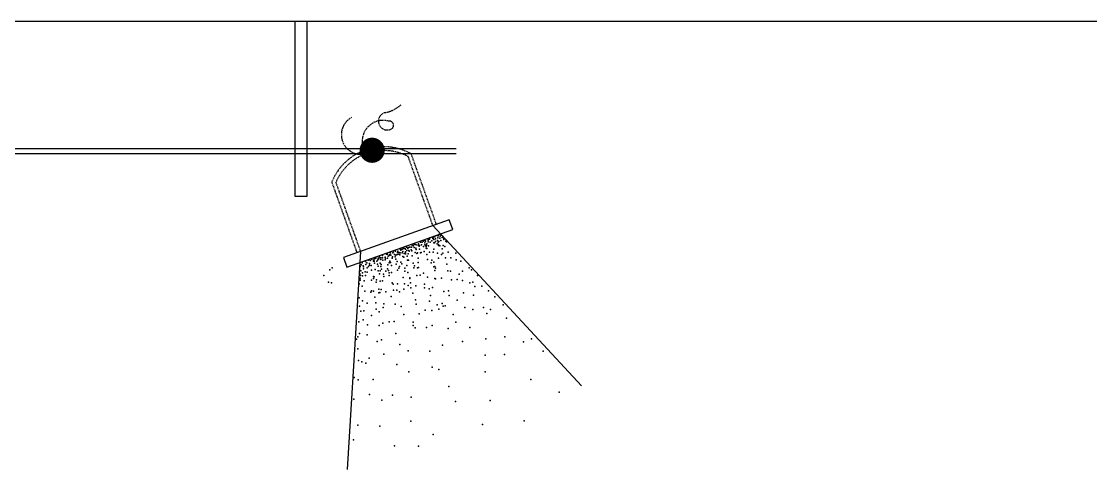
# Model space of a CAD drawing. Header units: millimetres. Extents: x 71641 to 191108, y -23091 to 29972.
# Drawn here: x 158673 to 159288, y -16440 to -16182 of the extents above; entities that cross this region are included whole.
import ezdxf

# ---------------------------------------------------------------- set-up
doc = ezdxf.new("R2010")
doc.units = ezdxf.units.MM
doc.linetypes.add('DASHED2', pattern=[0.375, 0.25, -0.125])
doc.layers.add('10', color=2, linetype='Continuous')
doc.layers.add('Q', color=1, linetype='Continuous')
doc.layers.add('8', color=8, linetype='Continuous', lineweight=0)

msp = doc.modelspace()

# ---------------------------------------------------------------- linework, layer by layer
msp.add_line((160003.36, -16182.2), (156213.36, -16182.2))
at = {"color": 5}
for p in [(158906.8, -16307.18), (158907.63, -16307.26), (158907.91, -16306.65), (158909.14, -16306.21), (158909.52, -16306.98), (158909.86, -16306.7), (158910.16, -16307.56), (158910.18, -16305.84), (158910.82, -16306.05), (158911.18, -16307.05), (158912.08, -16305.21), (158912.57, -16306.46), (158912.67, -16305.39), (158913.08, -16304.72), (158913.69, -16306.8), (158913.86, -16305.57), (158913.89, -16304.43), (158914.43, -16305.1), (158915.01, -16306.27), (158915.93, -16307.47), (158915.97, -16307.03), (158891.06, -16313.31), (158891.2, -16313.62), (158891.98, -16313.09), (158892.74, -16312.71), (158893.57, -16312.77), (158893.93, -16313.12), (158894.49, -16311.95), (158894.67, -16313.83), (158895.23, -16312.66), (158895.5, -16312.08), (158896.15, -16311.84), (158897.17, -16311.97), (158897.2, -16313.41), (158897.38, -16311.89), (158897.72, -16310.8), (158898.3, -16311.07), (158898.8, -16310.41), (158898.9, -16312.07), (158899.23, -16310.26), (158899.78, -16312.49), (158900.09, -16313.35), (158900.1, -16310.67), (158901.12, -16310.8), (158901.32, -16310), (158901.78, -16311.29), (158901.92, -16310.99), (158901.96, -16313.16), (158902.46, -16309.1), (158903.04, -16310.59), (158903.4, -16309.01), (158904.18, -16308.49), (158904.23, -16308.01), (158904.32, -16311.59), (158904.95, -16310.64), (158904.96, -16307.75), (158905, -16309.41), (158905.26, -16308.1), (158905.41, -16308.53), (158905.61, -16311.13), (158905.75, -16310.84), (158905.76, -16311.56), (158905.86, -16312.5), (158906.04, -16310.98), (158906.15, -16312.63), (158906.16, -16309.96), (158906.84, -16307.94), (158907.01, -16308.93), (158907.06, -16311.1), (158908.03, -16309.05), (158909.08, -16308.23), (158910.13, -16309.51), (158910.21, -16313.12), (158910.56, -16309.36), (158911.06, -16308.7), (158912.03, -16310.05), (158912.27, -16308.02), (158912.71, -16309.14), (158912.84, -16310.97), (158912.9, -16310.46), (158913.01, -16308.73), (158913.64, -16311.17), (158914.25, -16308.11), (158914.98, -16312.87), (158915.52, -16310.98), (158916.47, -16311.61), (158917.01, -16308.43), (158917.43, -16308.88), (158872.37, -16319.38), (158872.49, -16319.45), (158873.67, -16319.64), (158874.49, -16318.93), (158875.49, -16319.96), (158875.77, -16319.37), (158875.94, -16319.91), (158875.97, -16318.57), (158876.4, -16318.42), (158876.83, -16318.27), (158877.44, -16319.99), (158877.96, -16319.18), (158878.27, -16318.23), (158878.59, -16318.16), (158878.64, -16318.59), (158878.98, -16317.5), (158879.64, -16317.99), (158879.74, -16318.92), (158880.63, -16316.67), (158880.66, -16318.11), (158880.9, -16319.48), (158882.17, -16317.57), (158882.24, -16317.79), (158882.27, -16319.23), (158882.39, -16318.49), (158883.07, -16316.03), (158883.5, -16315.88), (158883.63, -16318.26), (158883.97, -16317.17), (158884.54, -16316.72), (158884.81, -16316.14), (158884.96, -16319.96), (158885.03, -16315.07), (158885.23, -16315.26), (158885.4, -16316.42), (158886.3, -16318.27), (158886.5, -16317.47), (158886.67, -16315.23), (158886.95, -16314.65), (158887.49, -16316.15), (158887.95, -16317.44), (158888.09, -16314.17), (158888.28, -16318.84), (158888.37, -16316.57), (158889.15, -16316.04), (158889.27, -16315.03), (158889.47, -16314.23), (158890.09, -16315.95), (158890.21, -16314.94), (158890.67, -16316.23), (158890.8, -16315.21), (158892.03, -16315.26), (158892.29, -16317.35), (158892.44, -16314.38), (158892.87, -16317.62), (158893.12, -16315.6), (158893.92, -16315.79), (158893.97, -16314.57), (158893.98, -16315.29), (158894.89, -16317.15), (158894.98, -16319.34), (158895.36, -16315.76), (158895.57, -16319.38), (158895.9, -16313.87), (158896.06, -16314.3), (158897.46, -16314.11), (158897.73, -16316.91), (158899.47, -16315.02), (158900.43, -16315.65), (158900.71, -16315.12), (158901.13, -16318.31), (158902.44, -16315.17), (158902.87, -16315.07), (158904.59, -16314.4), (158906.13, -16316.08), (158906.5, -16319.05), (158907.64, -16314.77), (158909.07, -16319.37), (158909.81, -16314.72), (158912.37, -16315.29), (158912.78, -16318.27), (158914.68, -16316.13), (158915.39, -16315.39), (158916.96, -16317.99), (158918.35, -16314.82), (158920.01, -16318.11), (158922.81, -16315.35), (158923.07, -16319.19), (158925.63, -16319.95), (158850.47, -16324.99), (158851.7, -16323.8), (158867.74, -16321.15), (158867.92, -16323.07), (158868.18, -16325.46), (158868.47, -16322.08), (158868.94, -16320.92), (158869.54, -16322.59), (158869.7, -16324.42), (158869.76, -16323.21), (158870.77, -16326.02), (158870.88, -16320.23), (158871.15, -16321.82), (158871.76, -16321), (158871.93, -16323.72), (158872.69, -16323.05), (158873.15, -16322.25), (158873.27, -16321.23), (158874.17, -16322.37), (158874.44, -16325.18), (158876.17, -16321.17), (158876.46, -16324.7), (158877.84, -16321.78), (158878.21, -16325.53), (158878.23, -16322.86), (158879.27, -16321.03), (158879.44, -16325.58), (158879.75, -16323.04), (158879.93, -16321.83), (158880.2, -16324.62), (158882.63, -16325.65), (158883.61, -16324.33), (158883.78, -16322.09), (158884.1, -16325.4), (158884.55, -16320.84), (158885.27, -16320.82), (158885.89, -16322.54), (158888.55, -16321.64), (158889.16, -16320.16), (158889.27, -16325.21), (158890.11, -16323.97), (158890.46, -16323.09), (158891.27, -16320.62), (158891.79, -16321.4), (158893.44, -16323.97), (158893.6, -16325.62), (158894.61, -16322.36), (158898.22, -16321.04), (158898.74, -16323.78), (158899.05, -16322.69), (158900.89, -16323.73), (158901.26, -16320.71), (158901.32, -16323.58), (158908.64, -16320.96), (158910.16, -16323.31), (158910.22, -16320.63), (158910.85, -16323.08), (158910.85, -16325.24), (158911.16, -16323.94), (158917.62, -16321.63), (158918.28, -16325.51), (158919.71, -16325.69), (158926.6, -16325.69), (158930.54, -16323.8), (158931.77, -16324.99), (158846.98, -16328.17), (158849.71, -16332.06), (158867.57, -16330.14), (158867.63, -16327.24), (158867.92, -16329.72), (158867.94, -16330.9), (158868.09, -16328.27), (158869.13, -16326.71), (158869.22, -16328.36), (158870.09, -16331.34), (158870.89, -16328.15), (158871.93, -16326.32), (158874.27, -16330.82), (158875.46, -16328.7), (158875.56, -16329.89), (158875.98, -16329.02), (158877.12, -16331.98), (158877.16, -16330.75), (158878.96, -16327.23), (158879.35, -16331.43), (158880.72, -16331.18), (158881.29, -16327.34), (158881.53, -16328.71), (158884.49, -16328.14), (158884.56, -16326.68), (158885.82, -16326.45), (158892.47, -16329.41), (158895.34, -16326.44), (158896.31, -16329.97), (158896.38, -16329.46), (158900.34, -16328.27), (158902.42, -16328.03), (158904.2, -16326.89), (158906.5, -16329.24), (158910.85, -16329.87), (158911.17, -16330.18), (158914.61, -16329.68), (158920.34, -16330.59), (158923.67, -16330.52), (158924.71, -16327.51), (158926.72, -16331.13), (158932.52, -16332.06), (158935.26, -16328.17), (158851.3, -16332.38), (158867.28, -16332.93), (158868.99, -16334.4), (158870.5, -16337.26), (158874, -16337.69), (158874.33, -16337.1), (158875.56, -16337.15), (158878.55, -16338.23), (158878.58, -16336.07), (158879.19, -16338), (158880.01, -16336.26), (158882.51, -16337.57), (158886.24, -16332.36), (158886.85, -16333.09), (158887.05, -16336.68), (158888.87, -16336.71), (158889.36, -16332.94), (158890.49, -16337.56), (158892.95, -16335.97), (158893.32, -16332.95), (158895.53, -16333.89), (158896.76, -16332.44), (158897.01, -16335.3), (158898.18, -16338.44), (158899.9, -16334.2), (158904.74, -16335.2), (158904.77, -16333.25), (158907.41, -16335.87), (158909.33, -16335.18), (158916, -16337.48), (158918.65, -16336.91), (158927.15, -16338.1), (158930.94, -16332.38), (158933.7, -16334.43), (158937.79, -16334.27), (158941.52, -16337.04), (158867.25, -16341.09), (158869.25, -16342.7), (158871.94, -16344.02), (158876.36, -16340.74), (158876.94, -16343.87), (158881.48, -16344.41), (158885.68, -16340.32), (158899.68, -16342.1), (158907.72, -16342.86), (158908.31, -16339.74), (158915.05, -16344.19), (158918.92, -16339.71), (158923.51, -16342.41), (158932.97, -16339.42), (158945.26, -16340.42), (158867.49, -16345.8), (158868.28, -16348.72), (158869.92, -16348.55), (158877.08, -16347.51), (158878.77, -16349), (158881.11, -16346.56), (158887.94, -16344.6), (158891.44, -16345.92), (158892.99, -16350.56), (158900.09, -16344.62), (158901.67, -16350.22), (158905.29, -16348.2), (158908.96, -16348.33), (158912.13, -16345.03), (158913.05, -16347.59), (158915.6, -16345.87), (158916.67, -16345.57), (158921.22, -16350.65), (158927.91, -16346.62), (158932.68, -16347.81), (158938.76, -16346.58), (158940.71, -16350), (158942.83, -16347.8), (158950.11, -16345.13), (158867.05, -16354.77), (158869.59, -16353.73), (158872.06, -16356.58), (158874.27, -16351.19), (158880.94, -16355.59), (158884.51, -16354.9), (158887.3, -16354.63), (158898.32, -16355.03), (158922.91, -16354.92), (158952.04, -16352.67), (158867.4, -16361.49), (158871.93, -16362.29), (158878.72, -16356.97), (158888.31, -16361.5), (158898.37, -16356.89), (158899.46, -16358.24), (158905.93, -16358.09), (158909.14, -16356.94), (158918.46, -16358.68), (158930.89, -16358.05), (158865.84, -16364.78), (158866.56, -16363.49), (158877.62, -16366.04), (158880.19, -16365.13), (158890.6, -16367.91), (158915.12, -16368.3), (158926.71, -16366.02), (158940.16, -16364.66), (158951.04, -16363.46), (158961.77, -16366.34), (158966.39, -16364.5), (158866.47, -16370.37), (158881.44, -16373.3), (158895.36, -16371.48), (158907.81, -16371.64), (158939.76, -16374.04), (158950.74, -16373.5), (158973.1, -16371.69), (158866.81, -16377.08), (158868.81, -16377.87), (158871.19, -16378.47), (158873.07, -16375.62), (158888.9, -16379.37), (158909.16, -16380.85), (158864.47, -16386.81), (158895.76, -16383.46), (158913.13, -16382.28), (158939.7, -16383.63), (158866.64, -16388.09), (158875.27, -16387.86), (158918.76, -16392.01), (158965.89, -16388), (158864.15, -16399.34), (158873.25, -16396.6), (158880.27, -16399.81), (158886.47, -16396.87), (158897.08, -16398.02), (158982.23, -16395.18), (158922.58, -16400.6), (158942.63, -16399.94), (158896.92, -16411.94), (158962.08, -16411.79), (158866.55, -16414.12), (158879.07, -16414.7), (158938.17, -16413.82), (158863.94, -16422.67), (158909.82, -16419.62), (158887.51, -16426.15), (158901.32, -16426.27)]:
    msp.add_point(p, dxfattribs=at)
at = {"layer": '10'}
for p, q in [((158830.23, -16182.2), (158830.23, -16282.64)), ((158837.45, -16282.64), (158837.45, -16182.2)), ((158035.78, -16255.17), (158923.02, -16255.17)), ((158035.78, -16258.17), (158923.02, -16258.17)), ((158830.23, -16282.64), (158837.45, -16282.64))]:
    msp.add_line(p, q, dxfattribs=at)
at = {"layer": '8', "linetype": 'ByBlock', "const_width": 7.22}
msp.add_lwpolyline([(158871.13, -16256.25, 1), (158878.36, -16256.25, 1)], format="xyb", close=True, dxfattribs=at)
at = {"layer": 'Q', "color": 4, "linetype": 'DASHED2', "ltscale": 2}
for p, q in [((158911.67, -16298.81), (158897.19, -16258.3)), ((158851.52, -16274.62), (158866.01, -16315.14))]:
    msp.add_line(p, q, dxfattribs=at)
at = {"layer": 'Q', "color": 8, "linetype": 'DASHED2', "ltscale": 2}
for p, q in [((158909.63, -16299.54), (158895.43, -16259.81)), ((158853.84, -16274.68), (158868.05, -16314.41))]:
    msp.add_line(p, q, dxfattribs=at)
at = {"layer": 'Q', "color": 8}
for p, q in [((158909.63, -16299.54), (158995.05, -16391.55)), ((158868.05, -16314.41), (158860.31, -16439.72))]:
    msp.add_line(p, q, dxfattribs=at)
at = {"layer": 'Q', "color": 8, "linetype": 'DASHED2', "ltscale": 2}
msp.add_lwpolyline([(158871.39, -16258.17, -0.712841), (158884.12, -16239.51, -0.866455), (158885.73, -16244.01, -1.154128), (158882.36, -16234.6, 0.135677), (158891.55, -16229.94)], format="xyb", dxfattribs=at)
at = {"layer": 'Q', "color": 4}
msp.add_lwpolyline([(158919.03, -16296.18), (158858.27, -16317.9), (158860.26, -16323.48), (158921.03, -16301.75)], close=True, dxfattribs=at)
at = {"layer": 'Q', "color": 8, "linetype": 'DASHED2', "ltscale": 2}
for centre, radius, start, end in [((158868.35, -16247.29), 11.3, 119.26724, 285.60146), ((158881.53, -16286.54), 30.12, 62.53134, 156.81095)]:
    msp.add_arc(centre, radius, start, end, dxfattribs=at)
at = {"layer": 'Q', "color": 4, "linetype": 'DASHED2', "ltscale": 2}
msp.add_arc((158881.53, -16286.54), 32.29, 60.99955, 158.34275, dxfattribs=at)

doc.saveas('drawing.dxf')
